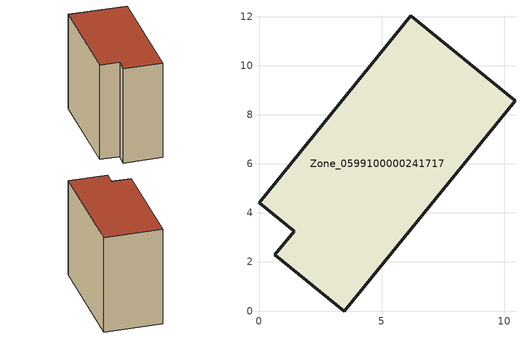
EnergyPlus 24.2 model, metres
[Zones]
Zone_0599100000241717
 floor ground (C_G): 0.65,2.3 1.43,3.25 0,4.42 6.19,12.03 10.44,8.57 3.48,0 z0
 wall outside (C_F): 1.43,3.25 0.65,2.3 3.48,0 10.44,8.57 6.19,12.03 0,4.42 1.43,3.25 z0:9.52
 roof outside (C_R): 6.19,12.03 0,4.42 1.43,3.25 0.65,2.3 3.48,0 10.44,8.57 z9.52
[BUILDING]
Pand.0599100000241717: North Axis=0; Terrain=City; Loads Convergence Tolerance Value=0.04; Temperature Convergence Tolerance Value=0.4; Solar Distribution=FullExterior; Maximum Number of Warmup Days=25; Minimum Number of Warmup Days=1
[Site:Location]
Rotterdam.The.Hague.AP_ZH_NLD Design_Conditions: Latitude=51.96; Longitude=4.45; Time Zone=1; Elevation=-4.5
[SITE:GROUNDTEMPERATURE:BUILDINGSURFACE]
18, 18, 18, 18, 18, 18, 18, 18, 18, 18, 18, 18
[MATERIAL] Thermal Absorptance=0.9; Solar Absorptance=0.7; Visible Absorptance=0.7
Name | Roughness | Thickness | Conductivity | Density | Specific Heat
G.TI.1946 | MediumSmooth | 0.15 | 1 | 540 | 1210
F.TI.1946 | Rough | 0.3 | 0.857143 | 1920 | 840
R.TI.1946 | MediumRough | 0.2 | 0.1 | 1500 | 1000
[CONSTRUCTION]
C_G: G.TI.1946
C_F: F.TI.1946
C_R: R.TI.1946
[ZONE]
Zone_0599100000241717: Type=1; Multiplier=1; Ceiling Height=Autocalculate; Volume=Autocalculate; Floor Area=autocalculate; Part of Total Floor Area=Yes
[ZONEINFILTRATION:DESIGNFLOWRATE]
Infil_Zone_0599100000241717: Zone or ZoneList or Space or SpaceList=Zone_0599100000241717; Schedule=AlwaysOn; Design Flow Rate Calculation Method=Flow/Area; Flow Rate per Floor Area=0.003; Constant Term Coefficient=1; Temperature Term Coefficient=0; Velocity Term Coefficient=0; Velocity Squared Term Coefficient=0
[HVACTEMPLATE:ZONE:IDEALLOADSAIRSYSTEM]
Zone_0599100000241717: Maximum Heating Supply Air Temperature=50; Minimum Cooling Supply Air Temperature=13; Maximum Heating Supply Air Humidity Ratio=0.0156; Minimum Cooling Supply Air Humidity Ratio=0.0077; Heating Limit=NoLimit; Cooling Limit=NoLimit; Dehumidification Control Type=ConstantSensibleHeatRatio; Cooling Sensible Heat Ratio=0.7; Dehumidification Setpoint=60; Humidification Control Type=None; Humidification Setpoint=30; Outdoor Air Method=None; Outdoor Air Flow Rate per Person=0.00944; Outdoor Air Flow Rate per Zone Floor Area=0; Outdoor Air Flow Rate per Zone=0; Demand Controlled Ventilation Type=None; Outdoor Air Economizer Type=NoEconomizer; Heat Recovery Type=None; Sensible Heat Recovery Effectiveness=0.7; Latent Heat Recovery Effectiveness=0.65
[ZONECONTROL:THERMOSTAT]
ThermostatControl_Zone_0599100000241717: Zone or ZoneList=Zone_0599100000241717; Control Type Schedule=DualSetpointControlType; Control 1=Thermostat_Zone_0599100000241717; Temperature Difference Between Cutout And Setpoint=0
[THERMOSTATSETPOINT:DUALSETPOINT]
Thermostat_Zone_0599100000241717: Heating Setpoint Temperature Schedule=HeatingSetpoint_Zone_0599100000241717; Cooling Setpoint Temperature Schedule=CoolingSetpoint_Zone_0599100000241717
[SCHEDULE:COMPACT]
HeatingSetpoint_Zone_0599100000241717: Through: 12/31, For: AllDays, Until: 24:00, 21
CoolingSetpoint_Zone_0599100000241717: Through: 12/31, For: AllDays, Until: 24:00, 24
DualSetpointControlType: Through: 12/31, For: AllDays, Until: 24:00, 4
AlwaysOn: Through: 12/31, For: AllDays, Until: 24:00, 1
